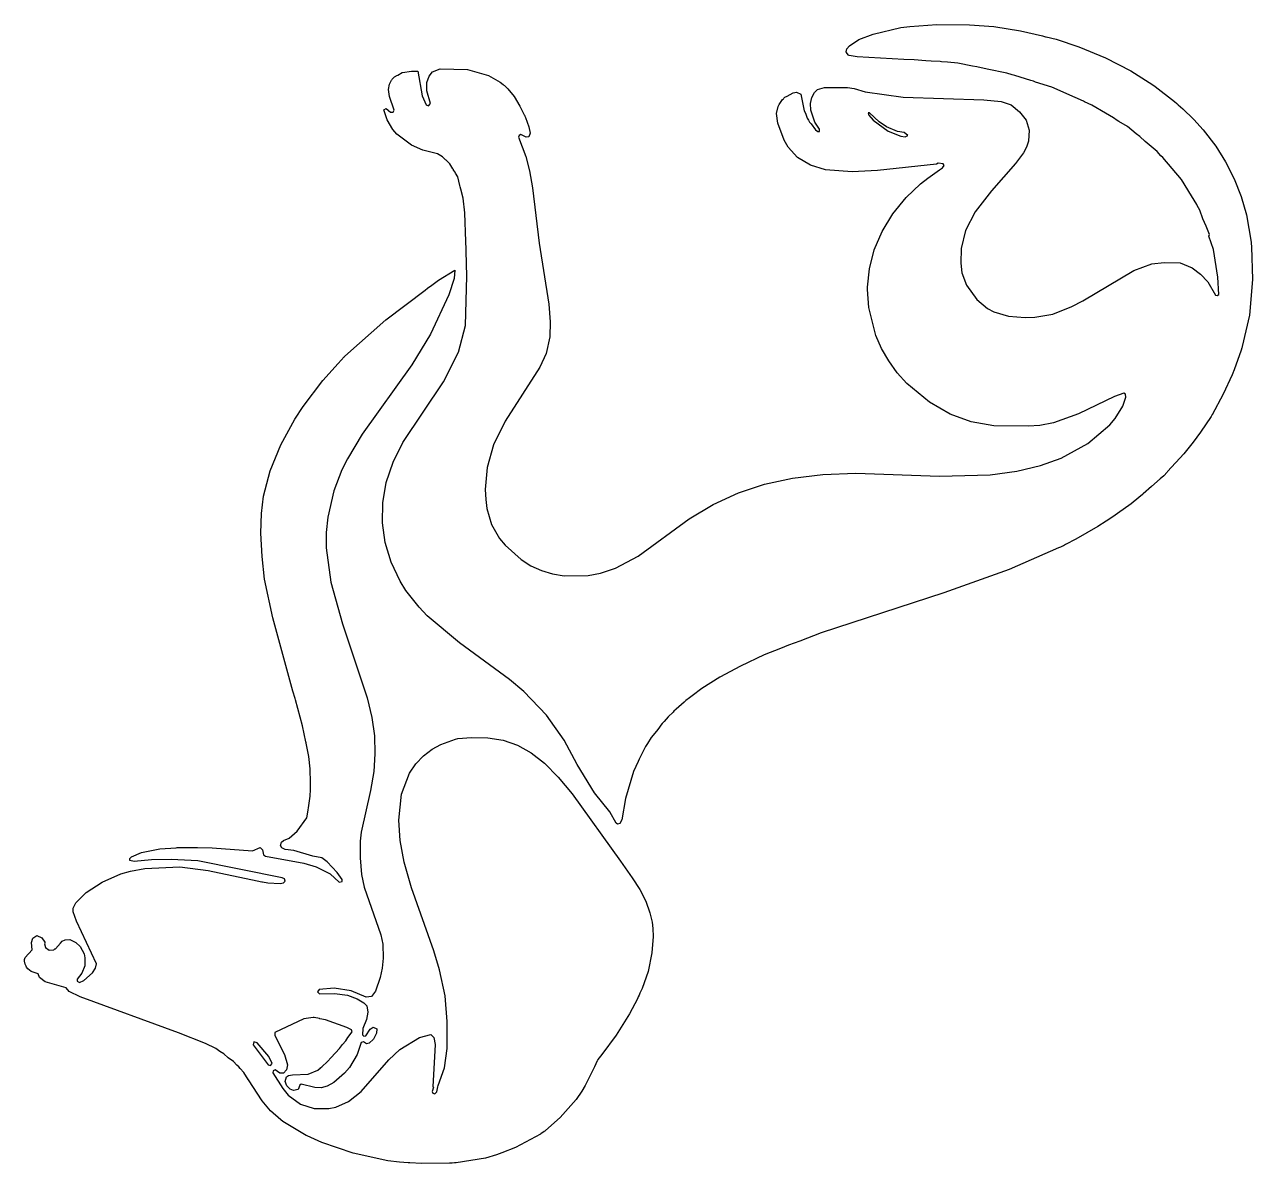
# Model space of a CAD drawing. Header units: millimetres. Extents: x 40 to 255, y 65 to 264.
import ezdxf

# ---------------------------------------------------------------- set-up
doc = ezdxf.new("R2010")
doc.units = ezdxf.units.MM
doc.layers.add('CUT', color=7, linetype='CONTINUOUS')

msp = doc.modelspace()

# ---------------------------------------------------------------- linework, layer by layer
at = {"layer": 'CUT'}
for points in [[(105.0863, 255.1342), (105.4382, 255.3315), (105.4406, 255.3329), (105.6289, 255.4385), (106.4272, 255.8863), (106.4458, 255.8908), (108.0532, 256.1438), (108.0783, 256.145), (109.1608, 256.0914), (109.9409, 251.7844), (110.6337, 250.2244), (111.0164, 250.0304), (111.3605, 250.4552), (110.7213, 252.6513), (110.7187, 254.1226), (111.1242, 255.2592), (111.7208, 255.9987), (113.0686, 256.5088), (117.8605, 256.3877), (121.5441, 255.3801), (123.5656, 254.2217), (124.0965, 253.7846), (124.2391, 253.6672), (124.3252, 253.5963), (124.5131, 253.4415), (124.9237, 253.0072), (126.0058, 251.7026), (127.0322, 250.0105), (127.7275, 248.6038), (127.7811, 248.4881), (127.8254, 248.3924), (127.8925, 248.2474), (128.0121, 247.9891), (128.5998, 246.369), (128.8266, 245.2361), (128.5856, 244.5998), (128.128, 244.5475), (127.1739, 245.0128), (126.8761, 244.8687), (126.7907, 244.5852), (128.0657, 241.1958), (128.7339, 238.671), (129.2479, 235.7073), (130.4276, 225.9984), (132.0915, 215.3487), (132.3353, 212.2), (132.2419, 209.6014), (131.6026, 206.6781), (130.5296, 204.311), (124.4206, 194.8437), (122.4095, 190.7054), (121.2916, 186.7462), (120.9655, 182.8909), (121.0539, 181.1464), (121.2399, 179.5268), (122.0769, 176.7637), (123.4805, 174.3072), (124.4671, 173.1369), (127.2406, 170.6274), (128.966, 169.5232), (130.8165, 168.6831), (132.7529, 168.084), (134.8013, 167.7469), (138.9693, 167.806), (141.1658, 168.232), (143.7612, 169.0993), (147.719, 171.1708), (156.6714, 177.743), (160.8898, 180.264), (165.2754, 182.2878), (169.863, 183.8045), (174.7506, 184.8652), (180.0592, 185.5008), (185.8459, 185.7121), (200.4808, 185.2284), (209.3646, 185.4086), (214.0343, 186.0703), (218.2145, 187.0618), (221.7838, 188.3331), (226.4627, 190.9458), (230.3037, 194.19), (231.2526, 195.3218), (232.5908, 197.4393), (233.1547, 199.0593), (233.0574, 199.5437), (232.7688, 199.7268), (231.1694, 199.1342), (224.8654, 196.1343), (220.4417, 194.5501), (218.0814, 194.0962), (216.0244, 193.9719), (209.993, 194.0352), (206.0197, 194.712), (202.3935, 196.0863), (198.7659, 198.1627), (194.7767, 201.4264), (193.0939, 203.3191), (191.606, 205.3955), (190.3562, 207.5646), (189.3504, 209.8577), (188.1044, 214.7473), (187.9077, 217.9091), (187.908, 217.9394), (187.9084, 217.9831), (187.9093, 218.074), (187.9118, 218.3216), (188.2293, 221.5268), (189.0839, 224.8539), (190.4446, 228.0612), (192.333, 231.1585), (194.6519, 234.0208), (197.187, 236.4126), (198.4489, 237.3785), (200.4752, 238.8456), (201.0467, 239.1818), (201.2886, 239.6052), (201.1677, 239.9076), (200.2604, 239.9983), (199.9776, 239.8466), (189.6406, 238.7313), (185.2207, 238.488), (180.5203, 238.8518), (177.8944, 239.6664), (175.6641, 240.9834), (174.0044, 242.7919), (173.2981, 244.0105), (172.1696, 247.0118), (171.9565, 248.6903), (172.247, 249.9584), (172.3117, 250.0608), (172.4416, 250.2663), (172.6552, 250.6043), (172.9068, 251.0024), (173.0059, 251.1329), (173.0338, 251.1599), (173.176, 251.2972), (173.2605, 251.3787), (173.4298, 251.5421), (173.7978, 251.7631), (174.8817, 252.318), (175.4347, 252.4539), (176.2127, 252.1177), (176.8158, 249.1853), (177.0073, 248.765), (177.3068, 247.8915), (177.5771, 247.5141), (177.7178, 247.2053), (178.0373, 246.8718), (178.7584, 245.8652), (179.1818, 245.5326), (179.5144, 245.5628), (179.4842, 245.956), (178.6692, 247.1784), (177.9436, 249.3011), (177.9154, 250.4623), (178.1428, 251.5148), (178.6019, 252.3866), (179.1472, 252.9048), (179.5245, 253.0471), (180.3909, 253.2326), (180.6617, 253.2531), (181.845, 253.2869), (184.3906, 253.2501), (185.5616, 253.1116), (187.4838, 252.5193), (194.1657, 251.5486), (208.2455, 251.0954), (211.3105, 250.8233), (213.0442, 250.2021), (214.5141, 249.0246), (215.687, 247.5368), (216.2201, 245.7966), (216.0739, 243.8743), (215.7164, 242.8296), (215.2163, 241.807), (213.8294, 239.9681), (209.5792, 235.1693), (206.7488, 231.4924), (205.0622, 228.239), (204.2835, 225.057), (204.2196, 222.486), (204.4247, 220.8296), (205.2481, 218.6377), (207.0251, 216.1432), (208.9098, 214.5772), (209.9994, 213.984), (212.5704, 213.1961), (215.5182, 212.961), (217.1969, 213.0228), (220.3344, 213.595), (223.6825, 214.8992), (225.6155, 215.9244), (234.5055, 221.2311), (237.6658, 222.3557), (239.8559, 222.6367), (242.6449, 222.5417), (244.7175, 221.6791), (246.2285, 220.5775), (247.4992, 219.2462), (248.8232, 216.9256), (249.1421, 216.8147), (249.428, 216.9942), (249.255, 220.0484), (248.5003, 224.8729), (247.6816, 227.2363), (247.7705, 227.5386), (247.1959, 228.9902), (247.1804, 229.0051), (246.6363, 230.2534), (246.1093, 231.7745), (245.6025, 232.6251), (245.5491, 232.7478), (244.6217, 234.2713), (242.889, 237.1795), (241.2378, 239.0742), (239.6223, 241.0107), (239.2828, 241.3174), (238.6406, 242.0542), (236.5383, 243.7968), (235.554, 244.6861), (234.9138, 245.1434), (233.3957, 246.4017), (231.8743, 247.3296), (231.617, 247.4982), (230.953, 247.9725), (229.5472, 248.7489), (227.1759, 250.1952), (225.9092, 250.7581), (225.7091, 250.8687), (224.2777, 251.4832), (220.1667, 253.3104), (217.3373, 254.1921), (216.9333, 254.3397), (216.4869, 254.4658), (213.7095, 255.3647), (213.2147, 255.4768), (212.2855, 255.7663), (208.8295, 256.4697), (207.0141, 256.8807), (206.2899, 256.9865), (203.7216, 257.5092), (201.8823, 257.7217), (200.8529, 257.7808), (200.6255, 257.814), (199.0348, 257.8851), (198.1117, 257.9381), (196.0933, 258.1155), (194.236, 258.1605), (186.0705, 258.629), (184.6795, 258.8763), (184.5661, 258.9276), (184.3112, 259.2079), (184.1793, 259.5243), (184.2891, 260.0261), (184.7478, 260.5847), (186.3715, 261.6388), (188.9047, 262.6036), (193.734, 263.7654), (195.3337, 263.9687), (200.051, 264.2809), (205.7772, 264.2503), (210.0271, 263.9264), (214.7058, 263.2066), (218.526, 262.2793), (219.0474, 262.1527), (219.1685, 262.1233), (220.9068, 261.7013), (224.9044, 260.4021), (229.5479, 258.4612), (233.9791, 256.1689), (237.861, 253.7038), (238.2536, 253.4357), (241.6575, 250.8357), (242.0583, 250.4621), (242.3204, 250.2178), (243.09, 249.5003), (244.9979, 247.7216), (245.056, 247.6674), (245.0605, 247.6633), (245.0607, 247.6631), (246.6748, 245.8753), (248.8951, 242.9617), (250.5924, 240.2375), (252.1126, 237.2536), (253.3273, 234.1517), (254.26, 230.9626), (255.0862, 226.2066), (255.1011, 226.0379), (255.103, 226.0157), (255.1031, 226.0146), (255.1593, 225.3755), (255.2984, 219.6284), (254.7809, 213.3744), (253.5041, 207.9261), (253.4207, 207.6371), (253.4057, 207.5853), (253.3667, 207.45), (253.3122, 207.2613), (252.091, 203.8056), (251.9871, 203.5569), (251.9256, 203.4099), (251.8653, 203.2655), (251.7268, 202.9343), (250.1891, 199.5483), (248.2248, 195.9648), (248.1977, 195.9169), (248.1706, 195.8689), (248.1635, 195.8565), (248.064, 195.6805), (246.1821, 192.8941), (244.9235, 191.1829), (243.3065, 189.136), (240.4436, 186.0235), (240.3552, 185.9273), (240.3474, 185.9189), (239.7661, 185.2869), (239.146, 184.7188), (237.6229, 183.3859), (236.1692, 182.1138), (236.0195, 181.9829), (235.4089, 181.4485), (234.0539, 180.3798), (231.6723, 178.6911), (231.2384, 178.3834), (231.0154, 178.2253), (229.7044, 177.2957), (228.226, 176.3945), (224.3679, 174.1735), (222.568, 173.213), (222.1854, 173.0305), (222.0638, 172.9724), (221.7024, 172.8), (221.3424, 172.6282), (212.6984, 168.8524), (201.2368, 164.8), (179.8014, 157.7859), (176.0611, 156.3328), (174.0626, 155.6114), (172.6694, 155.0151), (169.7788, 153.8921), (165.6477, 151.9628), (162.0307, 150.0044), (158.8727, 148.0203), (157.2172, 146.7618), (156.9483, 146.5774), (156.7434, 146.4017), (156.103, 145.9148), (155.97, 145.7868), (155.762, 145.6366), (154.3885, 144.3822), (153.9735, 144.0262), (153.8468, 143.8874), (152.9734, 143.0897), (152.3006, 142.253), (151.9242, 141.8904), (151.5448, 141.3649), (151.5045, 141.3207), (150.9344, 140.5536), (150.0321, 139.4314), (149.3857, 138.374), (149.0212, 137.869), (148.4478, 136.6881), (148.0183, 135.8558), (147.8959, 135.6459), (147.7373, 135.2251), (146.893, 133.4863), (145.5211, 128.7742), (144.874, 125.0415), (144.5258, 124.3909), (144.1394, 124.2712), (143.8692, 124.4445), (142.7619, 126.4537), (140.0889, 129.7661), (137.0603, 134.702), (134.7788, 138.9569), (131.7108, 143.344), (127.7285, 147.4756), (125.2259, 149.6174), (116.4774, 156.036), (110.802, 160.7728), (109.3687, 162.2383), (107.0687, 165.2042), (106.0746, 166.7919), (104.4623, 170.1467), (103.4326, 173.5722), (102.9443, 177.0217), (103.0052, 180.5321), (103.6156, 184.0719), (104.8145, 187.6309), (106.4973, 191.1167), (113.6432, 201.7206), (116.2573, 206.9131), (117.5232, 211.6107), (117.7621, 220.2159), (117.6057, 224.6257), (117.6109, 224.9592), (117.5475, 226.2676), (117.3687, 231.3088), (117.0658, 233.8721), (116.6649, 235.4756), (116.5832, 235.8827), (116.5127, 236.0842), (116.1285, 237.6212), (115.7577, 238.2443), (115.6957, 238.4218), (115.423, 238.8069), (115.4227, 238.8073), (115.3815, 238.9044), (115.3053, 239.0046), (114.77, 239.9042), (114.2476, 240.3952), (114.1314, 240.5481), (114.0217, 240.6076), (113.4869, 241.1103), (112.5691, 241.63), (110.0146, 242.3088), (108.0655, 243.1598), (105.4685, 245.0989), (104.7544, 245.9132), (103.7611, 247.569), (103.2255, 249.3442), (103.622, 249.5991), (104.3811, 248.952), (104.8169, 248.9144), (105.0135, 249.3051), (104.1628, 251.6993), (104.0363, 252.8933), (104.1911, 253.8427), (104.5384, 254.5466), (104.5902, 254.6198), (104.5933, 254.6241), (104.594, 254.6252), (104.6719, 254.7353)], [(193.7281, 244.716), (194.4842, 244.5951), (194.9681, 244.837), (194.3027, 245.3511), (193.1233, 245.5326), (191.2181, 246.3794), (189.9177, 247.2261), (188.2544, 248.829), (188.0124, 248.829), (188.1031, 248.4358), (188.8592, 247.5588), (191.4902, 245.6233)], [(41.5245, 103.5494), (41.751, 104.3261), (42.4436, 104.7537), (43.2904, 104.37), (43.8293, 103.6008), (43.8605, 103.4684), (43.7886, 103.335), (43.9398, 102.6999), (44.6052, 102.1858), (45.4217, 102.2765), (45.5763, 102.4343), (45.6843, 102.4645), (46.5578, 103.4363), (46.8733, 103.7584), (47.3745, 104.0209), (48.2219, 104.0523), (48.4609, 103.9396), (48.5416, 103.9015), (48.5677, 103.8892), (49.2701, 103.5579), (50.0509, 102.8627), (50.7214, 101.5827), (50.864, 100.8508), (50.819, 99.4474), (50.3211, 98.1503), (49.5018, 97.1214), (49.5115, 96.7555), (49.8964, 96.5603), (50.6444, 96.8687), (52.2006, 98.2197), (52.7304, 99.0407), (52.8976, 99.8334), (49.3991, 107.2816), (48.821, 108.8939), (48.8163, 109.581), (49.2601, 110.4947), (51.0868, 112.314), (53.8924, 114.1106), (57.1292, 115.5627), (58.8433, 116.0622), (61.3405, 116.4877), (67.4574, 116.7901), (72.4597, 116.1837), (81.0107, 114.3735), (81.8492, 114.1857), (81.9367, 114.1775), (82.8781, 113.9782), (85.0196, 113.8591), (85.6583, 113.9889), (85.9455, 114.2948), (85.8319, 114.6749), (85.3819, 114.8627), (70.6282, 117.8528), (65.9811, 118.0645), (62.5081, 118.0338), (59.4704, 117.7319), (58.7043, 117.9175), (58.7161, 118.2641), (59.0045, 118.5695), (60.7409, 119.318), (63.9775, 119.9661), (66.8168, 120.1526), (67.0299, 120.1549), (68.1929, 120.1675), (69.7518, 120.1844), (70.1799, 120.1891), (70.545, 120.1931), (70.5858, 120.1935), (73.1399, 120.1472), (80.2249, 119.6035), (81.5208, 120.1766), (81.9713, 119.7914), (82.1012, 118.9281), (82.4784, 118.638), (89.1849, 117.4537), (91.356, 116.8134), (93.7942, 115.5829), (95.3691, 114.1016), (95.9101, 114.2352), (95.9233, 114.6071), (95.0267, 115.8248), (93.2764, 117.6934), (92.3687, 118.3755), (90.7517, 118.6486), (87.4213, 119.6771), (85.904, 119.8612), (85.3258, 120.1112), (85.0765, 120.5554), (85.29, 121.116), (85.633, 121.4316), (86.6466, 121.8196), (88.0241, 123.0389), (89.7411, 125.4039), (89.9376, 126.7321), (89.9536, 126.7684), (89.9924, 127.1027), (90.3021, 129.1967), (90.3022, 129.5338), (90.3629, 130.016), (90.3608, 132.4673), (90.3032, 133.012), (90.3035, 133.9409), (90.06, 136.1306), (89.5927, 138.4269), (89.5814, 138.5214), (89.5381, 138.6952), (88.9758, 141.4582), (87.7071, 146.0489), (87.6495, 146.2802), (87.2836, 147.5811), (83.7482, 160.3735), (82.2923, 167.1651), (81.8657, 171.1195), (81.6837, 175.2091), (81.7758, 178.6638), (82.1427, 181.68), (83.3243, 186.1641), (85.1567, 190.6837), (87.6067, 195.1602), (89.0635, 197.407), (92.5323, 201.9719), (95.2041, 204.9515), (96.2475, 206.0805), (96.3413, 206.182), (96.3609, 206.2033), (96.3776, 206.2214), (103.5607, 212.5767), (110.4108, 217.8009), (110.8221, 218.0953), (111.5905, 218.6453), (112.0708, 218.9891), (112.7871, 219.5019), (115.6289, 221.2776), (115.5416, 219.8244), (114.5709, 216.9434), (111.3482, 210.0422), (108.111, 204.7175), (99.4317, 192.5599), (96.8317, 188.2661), (95.8697, 186.3402), (94.4386, 182.6437), (93.3796, 178.0115), (93.1115, 175.341), (93.1132, 172.6412), (93.9271, 166.6612), (95.9728, 159.3524), (100.2676, 146.4071), (101.0879, 142.9176), (101.5454, 139.7263), (101.6386, 136.6074), (101.4239, 133.5042), (100.8772, 130.1378), (99.2464, 122.8874), (99.039, 121.2642), (99.0689, 118.3484), (99.2807, 115.4502), (99.7832, 113.2655), (102.6955, 104.9124), (103.0009, 103.2408), (103.0611, 100.8296), (102.9359, 99.0282), (102.5709, 97.4469), (101.7214, 95.0465), (101.0323, 94.0716), (100.1114, 93.9979), (97.467, 95.0577), (94.5191, 95.5318), (91.9019, 95.3244), (91.5767, 94.9164), (91.9105, 94.5537), (94.5795, 94.5929), (96.8337, 94.3425), (98.5497, 93.699), (99.7092, 93.0101), (100.2291, 92.4745), (100.3988, 91.3373), (100.1514, 90.0665), (99.5263, 88.5047), (99.4501, 87.3777), (99.6989, 87.1528), (100.0302, 87.2042), (100.8029, 88.3636), (101.325, 88.7254), (101.9472, 88.4339), (101.9091, 87.6643), (101.3696, 86.6263), (100.6543, 85.9442), (100.1503, 85.8274), (99.6305, 86.1453), (99.2489, 86.0274), (98.5252, 83.9622), (97.2142, 81.6792), (96.3369, 80.6471), (94.4628, 79.0145), (93.2624, 78.3648), (92.2254, 78.086), (91.0986, 78.1508), (88.7448, 78.7403), (88.4754, 78.5483), (88.1862, 77.822), (87.4035, 77.638), (86.7931, 77.8814), (86.2373, 78.4519), (85.9493, 79.2098), (86.1385, 80.0242), (86.5216, 80.28), (87.1988, 80.3786), (89.9664, 80.4755), (91.6155, 81.1776), (92.1233, 81.6302), (92.1379, 81.6384), (92.1753, 81.6758), (92.3182, 81.7569), (93.3604, 82.7103), (93.9831, 83.4213), (95.4308, 84.9908), (95.951, 85.6681), (96.542, 86.3429), (96.8957, 86.8981), (97.6747, 87.9124), (97.5382, 88.2527), (96.7038, 88.6933), (92.9764, 90.0351), (91.9819, 90.202), (91.9442, 90.2244), (90.9956, 90.4195), (90.8495, 90.3922), (90.8438, 90.3931), (89.2049, 90.1858), (84.0901, 87.8019), (84.1266, 87.2718), (85.8123, 83.9265), (86.306, 82.1125), (86.1374, 81.2338), (85.6275, 80.6839), (85.0005, 80.6973), (84.1614, 81.2244), (83.8218, 81.0742), (83.7509, 80.7449), (85.4971, 77.9848), (86.4683, 76.834), (88.5844, 75.2183), (91.002, 74.4798), (93.5434, 74.4802), (94.7799, 74.7185), (97.0269, 75.6942), (99.2151, 77.437), (104.0606, 82.9765), (105.9777, 84.8328), (109.4675, 86.9184), (111.4365, 87.4541), (111.9635, 86.9396), (112.164, 85.6955), (111.8029, 78.2722), (111.8673, 78.2064), (111.6515, 77.4781), (111.7725, 77.1455), (112.1052, 77.0245), (112.4983, 77.4177), (112.6798, 78.2644), (112.6848, 78.4884), (113.8392, 81.6217), (114.314, 84.9822), (114.3149, 89.7427), (113.9254, 94.2176), (112.9313, 98.7412), (111.9667, 102.1181), (108.0681, 113.1194), (106.7626, 117.61), (106.0616, 121.4134), (105.8475, 124.9469), (106.3121, 129.5034), (107.7065, 133.2016), (108.7812, 134.8063), (110.1207, 136.2132), (111.6835, 137.3967), (113.1858, 138.2242), (115.7372, 139.1685), (116.1472, 139.2435), (118.5537, 139.4713), (121.4107, 139.4122), (124.1029, 138.9815), (126.587, 138.0925), (128.9851, 136.758), (131.3376, 134.9294), (133.7458, 132.5227), (136.1552, 129.5711), (144.6503, 117.7764), (146.7105, 114.896), (148.0123, 112.8272), (149.0615, 110.7586), (149.7979, 108.7722), (150.1823, 107.1149), (150.3115, 105.9911), (150.3359, 104.59), (150.1242, 101.7214), (149.4713, 98.489), (148.4168, 95.5012), (148.0548, 94.6946), (147.8963, 94.3416), (147.7482, 94.0116), (147.5965, 93.6735), (146.2457, 91.0374), (143.8537, 87.3129), (141.3447, 83.925), (140.684, 83.0579), (140.6101, 82.8942), (140.5808, 82.856), (140.1096, 81.7989), (138.469, 78.5343), (137.8533, 77.522), (136.8674, 76.0623), (134.0524, 72.9088), (131.5011, 70.6194), (131.3743, 70.5265), (131.2763, 70.4547), (130.6923, 70.0268), (130.6269, 69.9789), (126.2451, 67.6357), (123.879, 66.7009), (122.9276, 66.3927), (120.9768, 65.8104), (115.8593, 64.9644), (115.5581, 64.9523), (115.1629, 64.9364), (115.0343, 64.9313), (114.7195, 64.9186), (109.7717, 64.8614), (107.7586, 64.9766), (107.6924, 64.9804), (107.4813, 64.9925), (105.9409, 65.0807), (103.8956, 65.3272), (97.8456, 66.6582), (92.369, 68.5413), (89.7685, 69.6709), (89.6194, 69.7367), (86.077, 71.8414), (85.5016, 72.1893), (85.1398, 72.4859), (83.3581, 74.0536), (82.1849, 75.4605), (81.9188, 75.8397), (79.4896, 79.5231), (79.4725, 79.55), (79.468, 79.5559), (78.6598, 80.7813), (78.018, 81.4759), (77.8153, 81.7727), (77.4594, 82.0806), (76.8964, 82.6899), (75.9666, 83.3718), (75.2006, 84.0342), (74.4539, 84.481), (73.7895, 84.9682), (71.9438, 85.877), (67.2474, 87.7133), (50.0028, 94.0365), (48.115, 94.967), (47.5654, 95.6127), (43.9173, 96.6861), (42.8904, 97.404), (42.6433, 98.0342), (41.4374, 98.4845), (40.8433, 98.9382), (40.637, 99.2497), (40.546, 99.405), (40.3975, 99.7508), (40.2879, 100.2789), (40.2938, 100.5726), (40.3947, 100.9031), (41.6143, 102.2542)], [(83.0445, 83.596), (81.002, 85.9956), (80.4208, 86.1423), (80.2936, 85.6049), (82.9447, 82.132), (83.3576, 82.0144), (83.6284, 82.3477)]]:
    msp.add_lwpolyline(points, close=True, dxfattribs=at)

doc.saveas('drawing.dxf')
